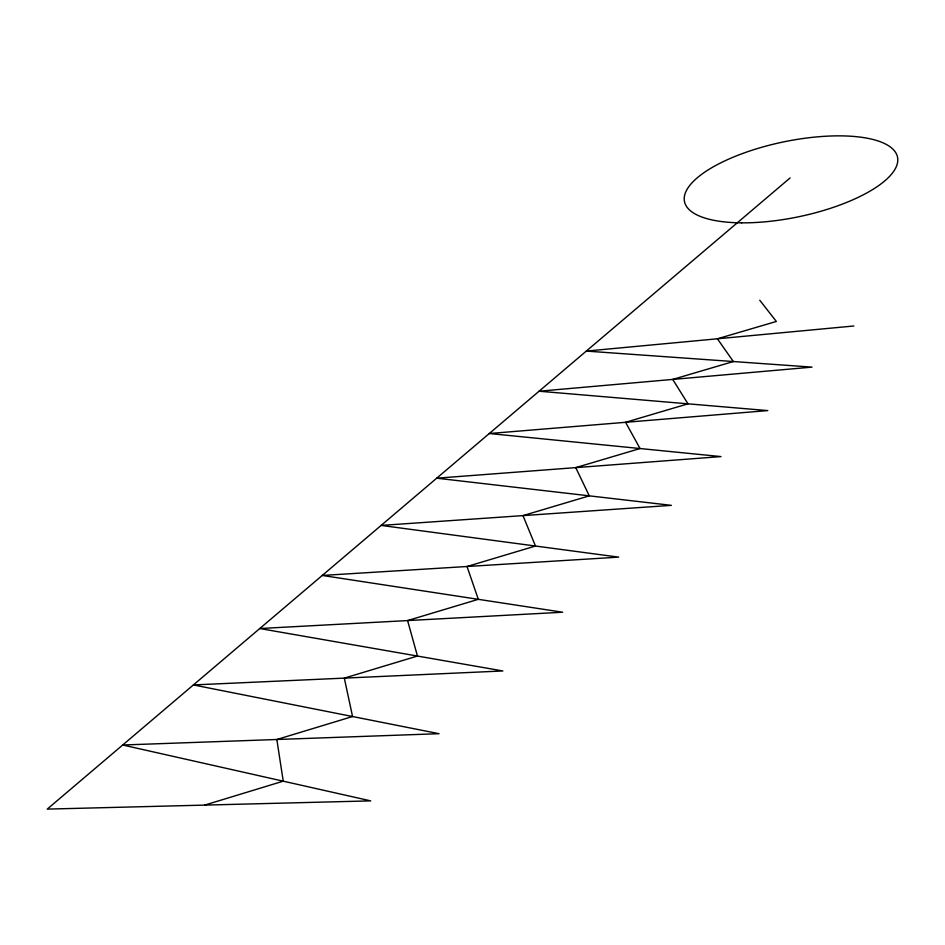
<?xml version="1.0" encoding="UTF-8"?>
<svg xmlns="http://www.w3.org/2000/svg" width="945" height="945" viewBox="0 0 945 945"><rect width="100%" height="100%" fill="white"/><g stroke="black" fill="none" stroke-linecap="round" stroke-linejoin="round"><path stroke-width="1.42" d="M790.103 177.932L47.25 809.109L370.7 800.876L122.685 745.003L439.059 733.698L193.394 684.936L502.894 670.962L259.78 628.531L562.653 612.23L322.245 575.446L618.703 557.137L381.118 525.42L671.387 505.351L436.708 478.194L721 456.589L489.286 433.531L767.801 410.591L539.075 391.218L812.027 367.121L586.302 351.091L853.878 325.99M204.711 805.093L283.24 781.172L276.838 739.498L352.568 716.534L344.311 678.12L417.454 656.043L407.59 620.57L478.3 599.319L467.031 566.504L535.472 546.021L522.987 515.616L589.29 495.853L575.741 467.621L640.048 448.532L625.578 422.297L687.995 403.834L672.722 379.417L733.367 361.533L717.397 338.794L776.353 321.465L759.768 300.25M741.589 222.843A108.793 38.178 -11.8 0 0 897.703 158.323A108.793 38.178 -11.8 0 0 733.745 156.953A108.793 38.178 -11.8 0 0 741.589 222.843"/></g></svg>
